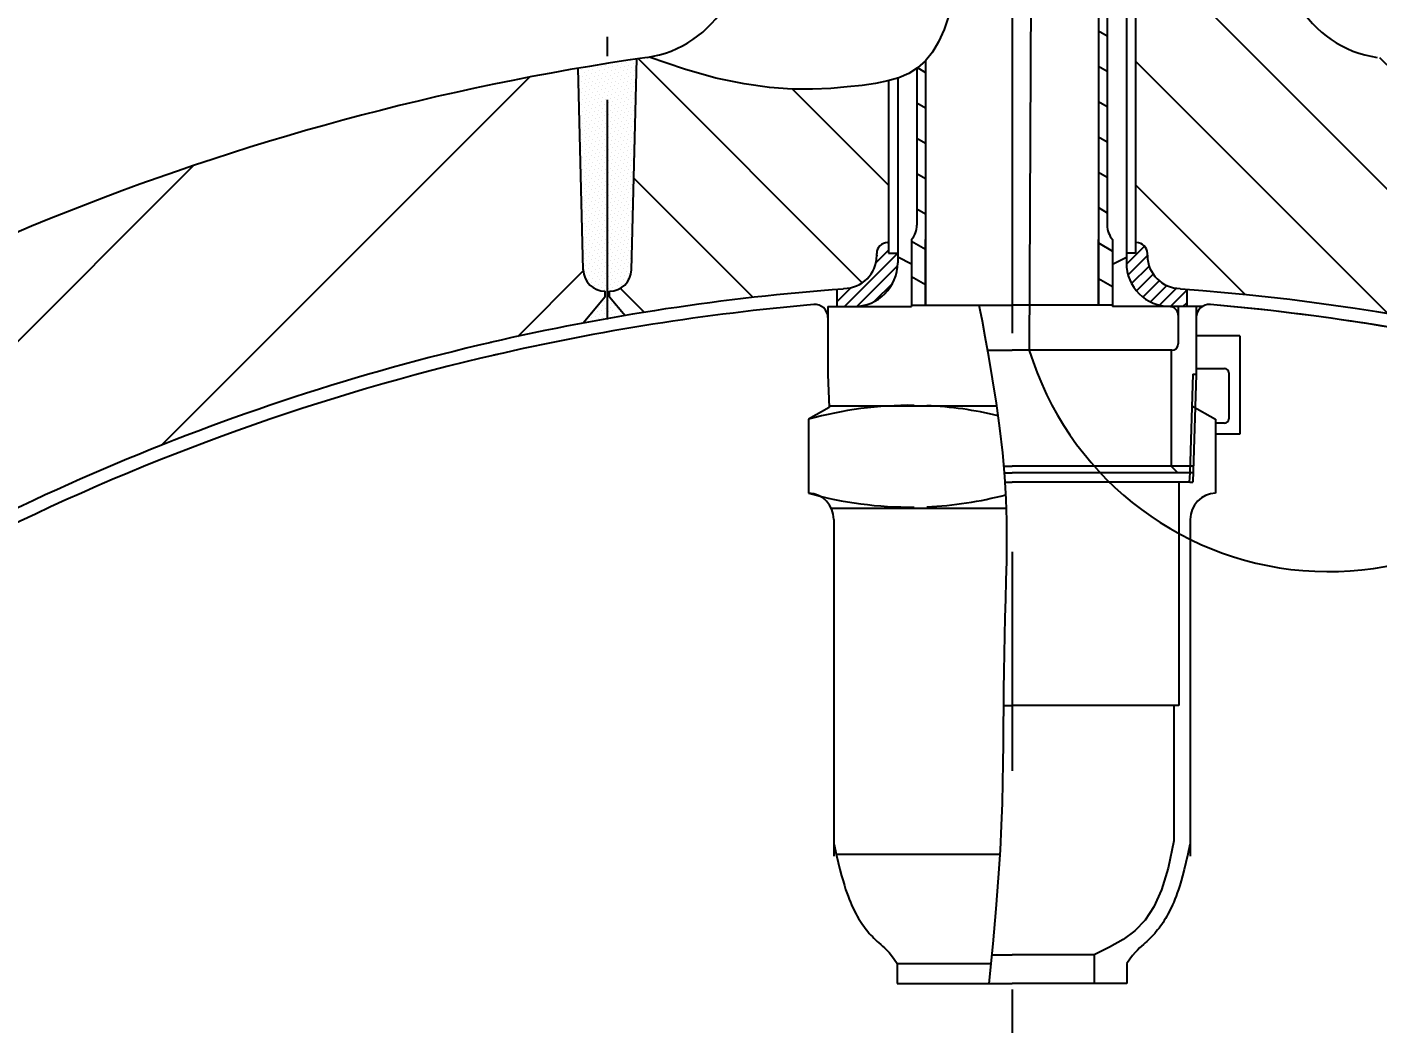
# Model space of a CAD drawing. Extents: x 2963 to 8481, y 2091 to 3069.
# Drawn here: x 3160.82 to 3191.68, y 2919.89 to 2942.67 of the extents above; entities that cross this region are included whole.
import ezdxf

# ---------------------------------------------------------------- set-up
doc = ezdxf.new("R2010")
doc.units = 0
doc.header["$LTSCALE"] = 20
doc.header["$MEASUREMENT"] = 0
doc.linetypes.add('CENTER', pattern=[2, 1.25, -0.25, 0.25, -0.25])
doc.layers.get('0').update_dxf_attribs({"linetype": 'CONTINUOUS'})
for name, color, linetype in [('中心线', 1, 'CENTER'), ('粗实线', 7, 'CONTINUOUS'), ('细实线', 3, 'CONTINUOUS')]:
    doc.layers.add(name, color=color, linetype=linetype)
doc.styles.add('HZ', font='romans.shx', dxfattribs={"width": 0.667, "bigfont": 'hztxt.shx'})
doc.styles.get("Standard").update_dxf_attribs({"font": 'TXT.SHX'})
doc.dimstyles.get("Standard").update_dxf_attribs({"dimtxt": 0.18, "dimasz": 0.18, "dimexe": 0.18, "dimexo": 0.0625, "dimgap": 0.09, "dimtad": 0, "dimtih": 1, "dimtoh": 1, "dimdec": 4, "dimzin": 0, "dimdsep": 46, "dimtxsty": 'Standard', "dimcen": 0.09, "dimadec": 0, "dimazin": 0, "dimtfac": 1, "dimtdec": 4, "dimtofl": 0, "dimtmove": 0, "dimatfit": 3, "dimfxl": 0, "dimtolj": 1, "dimtzin": 0, "dimarcsym": 0})

# ---------------------------------------------------------------- blocks, each defined once
blk = doc.blocks.new('*X4')
at = {"color": 0}
for p, q in [((501.16, -188.27), (501.16, -188.27)), ((501.82, -190.26), (501.82, -190.26)), ((503.15, -188.93), (503.15, -188.93)), ((503.81, -190.92), (503.81, -190.92)), ((505.14, -189.59), (505.14, -189.59)), ((507.13, -190.26), (507.13, -190.26)), ((508.45, -188.93), (508.45, -188.93)), ((509.12, -190.92), (509.12, -190.92)), ((510.44, -189.59), (510.44, -189.59)), ((512.43, -190.26), (512.43, -190.26)), ((514.42, -190.92), (514.42, -190.92)), ((519.72, -190.92), (519.72, -190.92)), ((500.5, -191.58), (500.5, -191.58)), ((500.5, -196.89), (500.5, -196.89)), ((501.16, -193.57), (501.16, -193.57)), ((501.82, -195.56), (501.82, -195.56)), ((502.49, -192.24), (502.49, -192.24)), ((503.15, -194.23), (503.15, -194.23)), ((503.81, -196.22), (503.81, -196.22)), ((504.48, -192.91), (504.48, -192.91)), ((505.14, -194.9), (505.14, -194.9)), ((505.8, -191.58), (505.8, -191.58)), ((505.8, -196.89), (505.8, -196.89)), ((506.47, -193.57), (506.47, -193.57)), ((507.13, -195.56), (507.13, -195.56)), ((507.79, -192.24), (507.79, -192.24)), ((508.45, -194.23), (508.45, -194.23)), ((509.12, -196.22), (509.12, -196.22)), ((509.78, -192.91), (509.78, -192.91)), ((510.44, -194.9), (510.44, -194.9)), ((511.11, -191.58), (511.11, -191.58)), ((511.11, -196.89), (511.11, -196.89)), ((511.77, -193.57), (511.77, -193.57)), ((512.43, -195.56), (512.43, -195.56)), ((513.09, -192.24), (513.09, -192.24)), ((513.76, -194.23), (513.76, -194.23)), ((514.42, -196.22), (514.42, -196.22)), ((515.08, -192.91), (515.08, -192.91)), ((515.75, -194.9), (515.75, -194.9)), ((516.41, -191.58), (516.41, -191.58)), ((516.41, -196.89), (516.41, -196.89)), ((517.07, -193.57), (517.07, -193.57)), ((517.73, -195.56), (517.73, -195.56)), ((518.4, -192.24), (518.4, -192.24)), ((519.06, -194.23), (519.06, -194.23)), ((519.72, -196.22), (519.72, -196.22)), ((520.39, -192.91), (520.39, -192.91)), ((521.05, -194.9), (521.05, -194.9)), ((521.71, -191.58), (521.71, -191.58)), ((521.71, -196.89), (521.71, -196.89)), ((522.38, -193.57), (522.38, -193.57)), ((523.04, -195.56), (523.04, -195.56)), ((523.7, -192.24), (523.7, -192.24)), ((524.36, -194.23), (524.36, -194.23)), ((525.03, -196.22), (525.03, -196.22)), ((525.69, -192.91), (525.69, -192.91)), ((526.35, -194.9), (526.35, -194.9)), ((501.16, -198.87), (501.16, -198.87)), ((501.82, -200.86), (501.82, -200.86)), ((502.49, -197.55), (502.49, -197.55)), ((502.49, -202.85), (502.49, -202.85)), ((503.15, -199.54), (503.15, -199.54)), ((503.81, -201.53), (503.81, -201.53)), ((504.48, -198.21), (504.48, -198.21)), ((504.48, -203.51), (504.48, -203.51)), ((505.14, -200.2), (505.14, -200.2)), ((505.8, -202.19), (505.8, -202.19)), ((506.47, -198.87), (506.47, -198.87)), ((507.13, -200.86), (507.13, -200.86)), ((507.79, -197.55), (507.79, -197.55)), ((507.79, -202.85), (507.79, -202.85)), ((508.45, -199.54), (508.45, -199.54)), ((509.12, -201.53), (509.12, -201.53)), ((509.78, -198.21), (509.78, -198.21)), ((509.78, -203.51), (509.78, -203.51)), ((510.44, -200.2), (510.44, -200.2)), ((511.11, -202.19), (511.11, -202.19)), ((511.77, -198.87), (511.77, -198.87)), ((512.43, -200.86), (512.43, -200.86)), ((513.09, -197.55), (513.09, -197.55)), ((513.09, -202.85), (513.09, -202.85)), ((513.76, -199.54), (513.76, -199.54)), ((514.42, -201.53), (514.42, -201.53)), ((515.08, -198.21), (515.08, -198.21)), ((515.08, -203.51), (515.08, -203.51)), ((515.75, -200.2), (515.75, -200.2)), ((516.41, -202.19), (516.41, -202.19)), ((517.07, -198.87), (517.07, -198.87)), ((517.73, -200.86), (517.73, -200.86)), ((518.4, -197.55), (518.4, -197.55)), ((518.4, -202.85), (518.4, -202.85)), ((519.06, -199.54), (519.06, -199.54)), ((519.72, -201.53), (519.72, -201.53)), ((520.39, -198.21), (520.39, -198.21)), ((520.39, -203.51), (520.39, -203.51)), ((521.05, -200.2), (521.05, -200.2)), ((521.71, -202.19), (521.71, -202.19)), ((522.38, -198.87), (522.38, -198.87)), ((523.04, -200.86), (523.04, -200.86)), ((523.7, -197.55), (523.7, -197.55)), ((523.7, -202.85), (523.7, -202.85)), ((524.36, -199.54), (524.36, -199.54)), ((525.03, -201.53), (525.03, -201.53)), ((525.69, -198.21), (525.69, -198.21)), ((525.69, -203.51), (525.69, -203.51)), ((526.35, -200.2), (526.35, -200.2)), ((501.16, -204.18), (501.16, -204.18)), ((501.16, -209.48), (501.16, -209.48)), ((501.82, -206.17), (501.82, -206.17)), ((502.49, -208.15), (502.49, -208.15)), ((503.15, -204.84), (503.15, -204.84)), ((503.81, -206.83), (503.81, -206.83)), ((504.48, -208.82), (504.48, -208.82)), ((505.14, -205.5), (505.14, -205.5)), ((505.8, -207.49), (505.8, -207.49)), ((506.47, -204.18), (506.47, -204.18)), ((506.47, -209.48), (506.47, -209.48)), ((507.13, -206.17), (507.13, -206.17)), ((507.79, -208.15), (507.79, -208.15)), ((508.45, -204.84), (508.45, -204.84)), ((509.12, -206.83), (509.12, -206.83)), ((509.78, -208.82), (509.78, -208.82)), ((510.44, -205.5), (510.44, -205.5)), ((511.11, -207.49), (511.11, -207.49)), ((511.77, -204.18), (511.77, -204.18)), ((511.77, -209.48), (511.77, -209.48)), ((512.43, -206.17), (512.43, -206.17)), ((513.09, -208.15), (513.09, -208.15)), ((513.76, -204.84), (513.76, -204.84)), ((514.42, -206.83), (514.42, -206.83)), ((515.08, -208.82), (515.08, -208.82)), ((515.75, -205.5), (515.75, -205.5)), ((516.41, -207.49), (516.41, -207.49)), ((517.07, -204.18), (517.07, -204.18)), ((517.07, -209.48), (517.07, -209.48)), ((517.73, -206.17), (517.73, -206.17)), ((518.4, -208.15), (518.4, -208.15)), ((519.06, -204.84), (519.06, -204.84)), ((519.72, -206.83), (519.72, -206.83)), ((520.39, -208.82), (520.39, -208.82)), ((521.05, -205.5), (521.05, -205.5)), ((521.71, -207.49), (521.71, -207.49)), ((522.38, -204.18), (522.38, -204.18)), ((522.38, -209.48), (522.38, -209.48)), ((523.04, -206.17), (523.04, -206.17)), ((523.7, -208.15), (523.7, -208.15)), ((524.36, -204.84), (524.36, -204.84)), ((525.03, -206.83), (525.03, -206.83)), ((525.69, -208.82), (525.69, -208.82)), ((526.35, -205.5), (526.35, -205.5)), ((501.16, -214.78), (501.16, -214.78)), ((501.82, -211.47), (501.82, -211.47)), ((502.49, -213.46), (502.49, -213.46)), ((503.15, -210.14), (503.15, -210.14)), ((503.15, -215.45), (503.15, -215.45)), ((503.81, -212.13), (503.81, -212.13)), ((504.48, -214.12), (504.48, -214.12)), ((505.14, -210.81), (505.14, -210.81)), ((505.8, -212.79), (505.8, -212.79)), ((506.47, -214.78), (506.47, -214.78)), ((507.13, -211.47), (507.13, -211.47)), ((507.79, -213.46), (507.79, -213.46)), ((508.45, -210.14), (508.45, -210.14)), ((508.45, -215.45), (508.45, -215.45)), ((509.12, -212.13), (509.12, -212.13)), ((509.78, -214.12), (509.78, -214.12)), ((510.44, -210.81), (510.44, -210.81)), ((511.11, -212.79), (511.11, -212.79)), ((511.77, -214.78), (511.77, -214.78)), ((512.43, -211.47), (512.43, -211.47)), ((513.09, -213.46), (513.09, -213.46)), ((513.76, -210.14), (513.76, -210.14)), ((513.76, -215.45), (513.76, -215.45)), ((514.42, -212.13), (514.42, -212.13)), ((515.08, -214.12), (515.08, -214.12)), ((515.75, -210.81), (515.75, -210.81)), ((516.41, -212.79), (516.41, -212.79)), ((517.07, -214.78), (517.07, -214.78)), ((517.73, -211.47), (517.73, -211.47)), ((518.4, -213.46), (518.4, -213.46)), ((519.06, -210.14), (519.06, -210.14)), ((519.06, -215.45), (519.06, -215.45)), ((519.72, -212.13), (519.72, -212.13)), ((520.39, -214.12), (520.39, -214.12)), ((521.05, -210.81), (521.05, -210.81)), ((521.71, -212.79), (521.71, -212.79)), ((522.38, -214.78), (522.38, -214.78)), ((523.04, -211.47), (523.04, -211.47)), ((523.7, -213.46), (523.7, -213.46)), ((524.36, -210.14), (524.36, -210.14)), ((524.36, -215.45), (524.36, -215.45)), ((525.03, -212.13), (525.03, -212.13)), ((525.69, -214.12), (525.69, -214.12)), ((526.35, -210.81), (526.35, -210.81)), ((501.16, -220.09), (501.16, -220.09)), ((501.82, -216.77), (501.82, -216.77)), ((501.82, -222.08), (501.82, -222.08)), ((502.49, -218.76), (502.49, -218.76)), ((503.15, -220.75), (503.15, -220.75)), ((503.81, -217.44), (503.81, -217.44)), ((504.48, -219.42), (504.48, -219.42)), ((505.14, -216.11), (505.14, -216.11)), ((505.14, -221.41), (505.14, -221.41)), ((505.8, -218.1), (505.8, -218.1)), ((506.47, -220.09), (506.47, -220.09)), ((507.13, -216.77), (507.13, -216.77)), ((507.13, -222.08), (507.13, -222.08)), ((507.79, -218.76), (507.79, -218.76)), ((508.45, -220.75), (508.45, -220.75)), ((509.12, -217.44), (509.12, -217.44)), ((509.78, -219.42), (509.78, -219.42)), ((510.44, -216.11), (510.44, -216.11)), ((510.44, -221.41), (510.44, -221.41)), ((511.11, -218.1), (511.11, -218.1)), ((511.77, -220.09), (511.77, -220.09)), ((512.43, -216.77), (512.43, -216.77)), ((512.43, -222.08), (512.43, -222.08)), ((513.09, -218.76), (513.09, -218.76)), ((513.76, -220.75), (513.76, -220.75)), ((514.42, -217.44), (514.42, -217.44)), ((515.08, -219.42), (515.08, -219.42)), ((515.75, -216.11), (515.75, -216.11)), ((515.75, -221.41), (515.75, -221.41)), ((516.41, -218.1), (516.41, -218.1)), ((517.07, -220.09), (517.07, -220.09)), ((517.73, -216.77), (517.73, -216.77)), ((517.73, -222.08), (517.73, -222.08)), ((518.4, -218.76), (518.4, -218.76)), ((519.06, -220.75), (519.06, -220.75)), ((519.72, -217.44), (519.72, -217.44)), ((520.39, -219.42), (520.39, -219.42)), ((521.05, -216.11), (521.05, -216.11)), ((521.05, -221.41), (521.05, -221.41)), ((521.71, -218.1), (521.71, -218.1)), ((522.38, -220.09), (522.38, -220.09)), ((523.04, -216.77), (523.04, -216.77)), ((523.04, -222.08), (523.04, -222.08)), ((523.7, -218.76), (523.7, -218.76)), ((524.36, -220.75), (524.36, -220.75)), ((525.03, -217.44), (525.03, -217.44)), ((525.69, -219.42), (525.69, -219.42)), ((526.35, -216.11), (526.35, -216.11)), ((501.16, -225.39), (501.16, -225.39)), ((501.82, -227.38), (501.82, -227.38)), ((502.49, -224.06), (502.49, -224.06)), ((503.15, -226.05), (503.15, -226.05)), ((503.81, -222.74), (503.81, -222.74)), ((503.81, -228.04), (503.81, -228.04)), ((504.48, -224.73), (504.48, -224.73)), ((505.14, -226.72), (505.14, -226.72)), ((505.8, -223.4), (505.8, -223.4)), ((506.47, -225.39), (506.47, -225.39)), ((507.13, -227.38), (507.13, -227.38)), ((507.79, -224.06), (507.79, -224.06)), ((508.45, -226.05), (508.45, -226.05)), ((509.12, -222.74), (509.12, -222.74)), ((509.12, -228.04), (509.12, -228.04)), ((509.78, -224.73), (509.78, -224.73)), ((510.44, -226.72), (510.44, -226.72)), ((511.11, -223.4), (511.11, -223.4)), ((511.77, -225.39), (511.77, -225.39)), ((512.43, -227.38), (512.43, -227.38)), ((513.09, -224.06), (513.09, -224.06)), ((513.76, -226.05), (513.76, -226.05)), ((514.42, -222.74), (514.42, -222.74)), ((514.42, -228.04), (514.42, -228.04)), ((515.08, -224.73), (515.08, -224.73)), ((515.75, -226.72), (515.75, -226.72)), ((516.41, -223.4), (516.41, -223.4)), ((517.07, -225.39), (517.07, -225.39)), ((517.73, -227.38), (517.73, -227.38)), ((518.4, -224.06), (518.4, -224.06)), ((519.06, -226.05), (519.06, -226.05)), ((519.72, -222.74), (519.72, -222.74)), ((519.72, -228.04), (519.72, -228.04)), ((520.39, -224.73), (520.39, -224.73)), ((521.05, -226.72), (521.05, -226.72)), ((521.71, -223.4), (521.71, -223.4)), ((522.38, -225.39), (522.38, -225.39)), ((523.04, -227.38), (523.04, -227.38)), ((523.7, -224.06), (523.7, -224.06)), ((524.36, -226.05), (524.36, -226.05)), ((525.03, -222.74), (525.03, -222.74)), ((525.03, -228.04), (525.03, -228.04)), ((525.69, -224.73), (525.69, -224.73)), ((501.82, -232.68), (501.82, -232.68)), ((502.49, -229.37), (502.49, -229.37)), ((503.15, -231.36), (503.15, -231.36)), ((503.81, -233.35), (503.81, -233.35)), ((504.48, -230.03), (504.48, -230.03)), ((505.14, -232.02), (505.14, -232.02)), ((505.8, -228.7), (505.8, -228.7)), ((505.8, -234.01), (505.8, -234.01)), ((506.47, -230.69), (506.47, -230.69)), ((507.13, -232.68), (507.13, -232.68)), ((507.79, -229.37), (507.79, -229.37)), ((508.45, -231.36), (508.45, -231.36)), ((509.12, -233.35), (509.12, -233.35)), ((509.78, -230.03), (509.78, -230.03)), ((510.44, -232.02), (510.44, -232.02)), ((511.11, -228.7), (511.11, -228.7)), ((511.11, -234.01), (511.11, -234.01)), ((511.77, -230.69), (511.77, -230.69)), ((512.43, -232.68), (512.43, -232.68)), ((513.09, -229.37), (513.09, -229.37)), ((513.76, -231.36), (513.76, -231.36)), ((514.42, -233.35), (514.42, -233.35)), ((515.08, -230.03), (515.08, -230.03)), ((515.75, -232.02), (515.75, -232.02)), ((516.41, -228.7), (516.41, -228.7)), ((516.41, -234.01), (516.41, -234.01)), ((517.07, -230.69), (517.07, -230.69)), ((517.73, -232.68), (517.73, -232.68)), ((518.4, -229.37), (518.4, -229.37)), ((519.06, -231.36), (519.06, -231.36)), ((519.72, -233.35), (519.72, -233.35)), ((520.39, -230.03), (520.39, -230.03)), ((521.05, -232.02), (521.05, -232.02)), ((521.71, -228.7), (521.71, -228.7)), ((521.71, -234.01), (521.71, -234.01)), ((522.38, -230.69), (522.38, -230.69)), ((523.04, -232.68), (523.04, -232.68)), ((523.7, -229.37), (523.7, -229.37)), ((524.36, -231.36), (524.36, -231.36)), ((525.03, -233.35), (525.03, -233.35)), ((525.69, -230.03), (525.69, -230.03)), ((501.82, -237.99), (501.82, -237.99)), ((502.49, -234.67), (502.49, -234.67)), ((502.49, -239.97), (502.49, -239.97)), ((503.15, -236.66), (503.15, -236.66)), ((503.81, -238.65), (503.81, -238.65)), ((504.48, -235.33), (504.48, -235.33)), ((504.48, -240.64), (504.48, -240.64)), ((505.14, -237.32), (505.14, -237.32)), ((505.8, -239.31), (505.8, -239.31)), ((506.47, -236), (506.47, -236)), ((507.13, -237.99), (507.13, -237.99)), ((507.79, -234.67), (507.79, -234.67)), ((507.79, -239.97), (507.79, -239.97)), ((508.45, -236.66), (508.45, -236.66)), ((509.12, -238.65), (509.12, -238.65)), ((509.78, -235.33), (509.78, -235.33)), ((509.78, -240.64), (509.78, -240.64)), ((510.44, -237.32), (510.44, -237.32)), ((511.11, -239.31), (511.11, -239.31)), ((511.77, -236), (511.77, -236)), ((512.43, -237.99), (512.43, -237.99)), ((513.09, -234.67), (513.09, -234.67)), ((513.09, -239.97), (513.09, -239.97)), ((513.76, -236.66), (513.76, -236.66)), ((514.42, -238.65), (514.42, -238.65)), ((515.08, -235.33), (515.08, -235.33)), ((515.08, -240.64), (515.08, -240.64)), ((515.75, -237.32), (515.75, -237.32)), ((516.41, -239.31), (516.41, -239.31)), ((517.07, -236), (517.07, -236)), ((517.73, -237.99), (517.73, -237.99)), ((518.4, -234.67), (518.4, -234.67)), ((518.4, -239.97), (518.4, -239.97)), ((519.06, -236.66), (519.06, -236.66)), ((519.72, -238.65), (519.72, -238.65)), ((520.39, -235.33), (520.39, -235.33)), ((520.39, -240.64), (520.39, -240.64)), ((521.05, -237.32), (521.05, -237.32)), ((521.71, -239.31), (521.71, -239.31)), ((522.38, -236), (522.38, -236)), ((523.04, -237.99), (523.04, -237.99)), ((523.7, -234.67), (523.7, -234.67)), ((523.7, -239.97), (523.7, -239.97)), ((524.36, -236.66), (524.36, -236.66)), ((525.03, -238.65), (525.03, -238.65)), ((525.69, -235.33), (525.69, -235.33)), ((525.69, -240.64), (525.69, -240.64)), ((501.82, -243.29), (501.82, -243.29)), ((502.49, -245.28), (502.49, -245.28)), ((503.15, -241.96), (503.15, -241.96)), ((503.81, -243.95), (503.81, -243.95)), ((504.48, -245.94), (504.48, -245.94)), ((505.14, -242.63), (505.14, -242.63)), ((505.8, -244.61), (505.8, -244.61)), ((506.47, -241.3), (506.47, -241.3)), ((506.47, -246.6), (506.47, -246.6)), ((507.13, -243.29), (507.13, -243.29)), ((507.79, -245.28), (507.79, -245.28)), ((508.45, -241.96), (508.45, -241.96)), ((509.12, -243.95), (509.12, -243.95)), ((509.78, -245.94), (509.78, -245.94)), ((510.44, -242.63), (510.44, -242.63)), ((511.11, -244.61), (511.11, -244.61)), ((511.77, -241.3), (511.77, -241.3)), ((511.77, -246.6), (511.77, -246.6)), ((512.43, -243.29), (512.43, -243.29)), ((513.09, -245.28), (513.09, -245.28)), ((513.76, -241.96), (513.76, -241.96)), ((514.42, -243.95), (514.42, -243.95)), ((515.08, -245.94), (515.08, -245.94)), ((515.75, -242.63), (515.75, -242.63)), ((516.41, -244.61), (516.41, -244.61)), ((517.07, -241.3), (517.07, -241.3)), ((517.07, -246.6), (517.07, -246.6)), ((517.73, -243.29), (517.73, -243.29)), ((518.4, -245.28), (518.4, -245.28)), ((519.06, -241.96), (519.06, -241.96)), ((519.72, -243.95), (519.72, -243.95)), ((520.39, -245.94), (520.39, -245.94)), ((521.05, -242.63), (521.05, -242.63)), ((521.71, -244.61), (521.71, -244.61)), ((522.38, -241.3), (522.38, -241.3)), ((522.38, -246.6), (522.38, -246.6)), ((523.04, -243.29), (523.04, -243.29)), ((523.7, -245.28), (523.7, -245.28)), ((524.36, -241.96), (524.36, -241.96)), ((525.03, -243.95), (525.03, -243.95)), ((525.69, -245.94), (525.69, -245.94)), ((501.82, -248.59), (501.82, -248.59)), ((502.49, -250.58), (502.49, -250.58)), ((503.15, -247.27), (503.15, -247.27)), ((503.15, -252.57), (503.15, -252.57)), ((503.81, -249.26), (503.81, -249.26)), ((504.48, -251.24), (504.48, -251.24)), ((505.14, -247.93), (505.14, -247.93)), ((505.8, -249.92), (505.8, -249.92)), ((506.47, -251.91), (506.47, -251.91)), ((507.13, -248.59), (507.13, -248.59)), ((507.79, -250.58), (507.79, -250.58)), ((508.45, -247.27), (508.45, -247.27)), ((508.45, -252.57), (508.45, -252.57)), ((509.12, -249.26), (509.12, -249.26)), ((509.78, -251.24), (509.78, -251.24)), ((510.44, -247.93), (510.44, -247.93)), ((511.11, -249.92), (511.11, -249.92)), ((511.77, -251.91), (511.77, -251.91)), ((512.43, -248.59), (512.43, -248.59)), ((513.09, -250.58), (513.09, -250.58)), ((513.76, -247.27), (513.76, -247.27)), ((513.76, -252.57), (513.76, -252.57)), ((514.42, -249.26), (514.42, -249.26)), ((515.08, -251.24), (515.08, -251.24)), ((515.75, -247.93), (515.75, -247.93)), ((516.41, -249.92), (516.41, -249.92)), ((517.07, -251.91), (517.07, -251.91)), ((517.73, -248.59), (517.73, -248.59)), ((518.4, -250.58), (518.4, -250.58)), ((519.06, -247.27), (519.06, -247.27)), ((519.06, -252.57), (519.06, -252.57)), ((519.72, -249.26), (519.72, -249.26)), ((520.39, -251.24), (520.39, -251.24)), ((521.05, -247.93), (521.05, -247.93)), ((521.71, -249.92), (521.71, -249.92)), ((522.38, -251.91), (522.38, -251.91)), ((523.04, -248.59), (523.04, -248.59)), ((523.7, -250.58), (523.7, -250.58)), ((524.36, -247.27), (524.36, -247.27)), ((524.36, -252.57), (524.36, -252.57)), ((525.03, -249.26), (525.03, -249.26)), ((502.49, -255.88), (502.49, -255.88)), ((503.15, -257.87), (503.15, -257.87)), ((503.81, -254.56), (503.81, -254.56)), ((504.48, -256.55), (504.48, -256.55)), ((505.14, -253.23), (505.14, -253.23)), ((505.14, -258.54), (505.14, -258.54)), ((505.8, -255.22), (505.8, -255.22)), ((506.47, -257.21), (506.47, -257.21)), ((507.13, -253.9), (507.13, -253.9)), ((507.13, -259.2), (507.13, -259.2)), ((507.79, -255.88), (507.79, -255.88)), ((508.45, -257.87), (508.45, -257.87)), ((509.12, -254.56), (509.12, -254.56)), ((509.78, -256.55), (509.78, -256.55)), ((510.44, -253.23), (510.44, -253.23)), ((510.44, -258.54), (510.44, -258.54)), ((511.11, -255.22), (511.11, -255.22)), ((511.77, -257.21), (511.77, -257.21)), ((512.43, -253.9), (512.43, -253.9)), ((512.43, -259.2), (512.43, -259.2)), ((513.09, -255.88), (513.09, -255.88)), ((513.76, -257.87), (513.76, -257.87)), ((514.42, -254.56), (514.42, -254.56)), ((515.08, -256.55), (515.08, -256.55)), ((515.75, -253.23), (515.75, -253.23)), ((515.75, -258.54), (515.75, -258.54)), ((516.41, -255.22), (516.41, -255.22)), ((517.07, -257.21), (517.07, -257.21)), ((517.73, -253.9), (517.73, -253.9)), ((517.73, -259.2), (517.73, -259.2)), ((518.4, -255.88), (518.4, -255.88)), ((519.06, -257.87), (519.06, -257.87)), ((519.72, -254.56), (519.72, -254.56)), ((520.39, -256.55), (520.39, -256.55)), ((521.05, -253.23), (521.05, -253.23)), ((521.05, -258.54), (521.05, -258.54)), ((521.71, -255.22), (521.71, -255.22)), ((522.38, -257.21), (522.38, -257.21)), ((523.04, -253.9), (523.04, -253.9)), ((523.04, -259.2), (523.04, -259.2)), ((523.7, -255.88), (523.7, -255.88)), ((524.36, -257.87), (524.36, -257.87)), ((525.03, -254.56), (525.03, -254.56)), ((502.49, -261.19), (502.49, -261.19)), ((503.15, -263.18), (503.15, -263.18)), ((503.81, -259.86), (503.81, -259.86)), ((503.81, -265.17), (503.81, -265.17)), ((504.48, -261.85), (504.48, -261.85)), ((505.14, -263.84), (505.14, -263.84)), ((505.8, -260.52), (505.8, -260.52)), ((506.47, -262.51), (506.47, -262.51)), ((507.13, -264.5), (507.13, -264.5)), ((507.79, -261.19), (507.79, -261.19)), ((508.45, -263.18), (508.45, -263.18)), ((509.12, -259.86), (509.12, -259.86)), ((509.12, -265.17), (509.12, -265.17)), ((509.78, -261.85), (509.78, -261.85)), ((510.44, -263.84), (510.44, -263.84)), ((511.11, -260.52), (511.11, -260.52)), ((511.77, -262.51), (511.77, -262.51)), ((512.43, -264.5), (512.43, -264.5)), ((513.09, -261.19), (513.09, -261.19)), ((513.76, -263.18), (513.76, -263.18)), ((514.42, -259.86), (514.42, -259.86)), ((514.42, -265.17), (514.42, -265.17)), ((515.08, -261.85), (515.08, -261.85)), ((515.75, -263.84), (515.75, -263.84)), ((516.41, -260.52), (516.41, -260.52)), ((517.07, -262.51), (517.07, -262.51)), ((517.73, -264.5), (517.73, -264.5)), ((518.4, -261.19), (518.4, -261.19)), ((519.06, -263.18), (519.06, -263.18)), ((519.72, -259.86), (519.72, -259.86)), ((519.72, -265.17), (519.72, -265.17)), ((520.39, -261.85), (520.39, -261.85)), ((521.05, -263.84), (521.05, -263.84)), ((521.71, -260.52), (521.71, -260.52)), ((522.38, -262.51), (522.38, -262.51)), ((523.04, -264.5), (523.04, -264.5)), ((523.7, -261.19), (523.7, -261.19)), ((524.36, -263.18), (524.36, -263.18)), ((525.03, -259.86), (525.03, -259.86)), ((525.03, -265.17), (525.03, -265.17)), ((502.49, -266.49), (502.49, -266.49)), ((503.15, -268.48), (503.15, -268.48)), ((503.81, -270.47), (503.81, -270.47)), ((504.48, -267.15), (504.48, -267.15)), ((505.14, -269.14), (505.14, -269.14)), ((505.8, -265.83), (505.8, -265.83)), ((505.8, -271.13), (505.8, -271.13)), ((506.47, -267.82), (506.47, -267.82)), ((507.13, -269.81), (507.13, -269.81)), ((507.79, -266.49), (507.79, -266.49)), ((508.45, -268.48), (508.45, -268.48)), ((509.12, -270.47), (509.12, -270.47)), ((509.78, -267.15), (509.78, -267.15)), ((510.44, -269.14), (510.44, -269.14)), ((511.11, -265.83), (511.11, -265.83)), ((511.11, -271.13), (511.11, -271.13)), ((511.77, -267.82), (511.77, -267.82)), ((512.43, -269.81), (512.43, -269.81)), ((513.09, -266.49), (513.09, -266.49)), ((513.76, -268.48), (513.76, -268.48)), ((514.42, -270.47), (514.42, -270.47)), ((515.08, -267.15), (515.08, -267.15)), ((515.75, -269.14), (515.75, -269.14)), ((516.41, -265.83), (516.41, -265.83)), ((516.41, -271.13), (516.41, -271.13)), ((517.07, -267.82), (517.07, -267.82)), ((517.73, -269.81), (517.73, -269.81)), ((518.4, -266.49), (518.4, -266.49)), ((519.06, -268.48), (519.06, -268.48)), ((519.72, -270.47), (519.72, -270.47)), ((520.39, -267.15), (520.39, -267.15)), ((521.05, -269.14), (521.05, -269.14)), ((521.71, -265.83), (521.71, -265.83)), ((521.71, -271.13), (521.71, -271.13)), ((522.38, -267.82), (522.38, -267.82)), ((523.04, -269.81), (523.04, -269.81)), ((523.7, -266.49), (523.7, -266.49)), ((524.36, -268.48), (524.36, -268.48)), ((525.03, -270.47), (525.03, -270.47)), ((502.49, -271.79), (502.49, -271.79)), ((503.15, -273.78), (503.15, -273.78)), ((503.81, -275.77), (503.81, -275.77)), ((504.48, -272.46), (504.48, -272.46)), ((505.14, -274.45), (505.14, -274.45)), ((505.8, -276.43), (505.8, -276.43)), ((506.47, -273.12), (506.47, -273.12)), ((507.13, -275.11), (507.13, -275.11)), ((507.79, -271.79), (507.79, -271.79)), ((507.79, -277.1), (507.79, -277.1)), ((508.45, -273.78), (508.45, -273.78)), ((509.12, -275.77), (509.12, -275.77)), ((509.78, -272.46), (509.78, -272.46)), ((510.44, -274.45), (510.44, -274.45)), ((511.11, -276.43), (511.11, -276.43)), ((511.77, -273.12), (511.77, -273.12)), ((512.43, -275.11), (512.43, -275.11)), ((513.09, -271.79), (513.09, -271.79)), ((513.09, -277.1), (513.09, -277.1)), ((513.76, -273.78), (513.76, -273.78)), ((514.42, -275.77), (514.42, -275.77)), ((515.08, -272.46), (515.08, -272.46)), ((515.75, -274.45), (515.75, -274.45)), ((516.41, -276.43), (516.41, -276.43)), ((517.07, -273.12), (517.07, -273.12)), ((517.73, -275.11), (517.73, -275.11)), ((518.4, -271.79), (518.4, -271.79)), ((518.4, -277.1), (518.4, -277.1)), ((519.06, -273.78), (519.06, -273.78)), ((519.72, -275.77), (519.72, -275.77)), ((520.39, -272.46), (520.39, -272.46)), ((521.05, -274.45), (521.05, -274.45)), ((521.71, -276.43), (521.71, -276.43)), ((522.38, -273.12), (522.38, -273.12)), ((523.04, -275.11), (523.04, -275.11)), ((523.7, -271.79), (523.7, -271.79)), ((523.7, -277.1), (523.7, -277.1)), ((524.36, -273.78), (524.36, -273.78)), ((503.15, -279.09), (503.15, -279.09)), ((503.81, -281.07), (503.81, -281.07)), ((504.48, -277.76), (504.48, -277.76)), ((504.48, -283.06), (504.48, -283.06)), ((505.14, -279.75), (505.14, -279.75)), ((505.8, -281.74), (505.8, -281.74)), ((506.47, -278.42), (506.47, -278.42)), ((506.47, -283.73), (506.47, -283.73)), ((507.13, -280.41), (507.13, -280.41)), ((507.79, -282.4), (507.79, -282.4)), ((508.45, -279.09), (508.45, -279.09)), ((509.12, -281.07), (509.12, -281.07)), ((509.78, -277.76), (509.78, -277.76)), ((509.78, -283.06), (509.78, -283.06)), ((510.44, -279.75), (510.44, -279.75)), ((511.11, -281.74), (511.11, -281.74)), ((511.77, -278.42), (511.77, -278.42)), ((511.77, -283.73), (511.77, -283.73)), ((512.43, -280.41), (512.43, -280.41)), ((513.09, -282.4), (513.09, -282.4)), ((513.76, -279.09), (513.76, -279.09)), ((514.42, -281.07), (514.42, -281.07)), ((515.08, -277.76), (515.08, -277.76)), ((515.08, -283.06), (515.08, -283.06)), ((515.75, -279.75), (515.75, -279.75)), ((516.41, -281.74), (516.41, -281.74)), ((517.07, -278.42), (517.07, -278.42)), ((517.07, -283.73), (517.07, -283.73)), ((517.73, -280.41), (517.73, -280.41)), ((518.4, -282.4), (518.4, -282.4)), ((519.06, -279.09), (519.06, -279.09)), ((519.72, -281.07), (519.72, -281.07)), ((520.39, -277.76), (520.39, -277.76)), ((520.39, -283.06), (520.39, -283.06)), ((521.05, -279.75), (521.05, -279.75)), ((521.71, -281.74), (521.71, -281.74)), ((522.38, -278.42), (522.38, -278.42)), ((522.38, -283.73), (522.38, -283.73)), ((523.04, -280.41), (523.04, -280.41)), ((523.7, -282.4), (523.7, -282.4)), ((524.36, -279.09), (524.36, -279.09)), ((503.15, -284.39), (503.15, -284.39)), ((503.81, -286.38), (503.81, -286.38)), ((504.48, -288.37), (504.48, -288.37)), ((505.14, -285.05), (505.14, -285.05)), ((505.8, -287.04), (505.8, -287.04)), ((506.47, -289.03), (506.47, -289.03)), ((507.13, -285.72), (507.13, -285.72)), ((507.79, -287.7), (507.79, -287.7)), ((508.45, -284.39), (508.45, -284.39)), ((508.45, -289.69), (508.45, -289.69)), ((509.12, -286.38), (509.12, -286.38)), ((509.78, -288.37), (509.78, -288.37)), ((510.44, -285.05), (510.44, -285.05)), ((511.11, -287.04), (511.11, -287.04)), ((511.77, -289.03), (511.77, -289.03)), ((512.43, -285.72), (512.43, -285.72)), ((513.09, -287.7), (513.09, -287.7)), ((513.76, -284.39), (513.76, -284.39)), ((513.76, -289.69), (513.76, -289.69)), ((514.42, -286.38), (514.42, -286.38)), ((515.08, -288.37), (515.08, -288.37)), ((515.75, -285.05), (515.75, -285.05)), ((516.41, -287.04), (516.41, -287.04)), ((517.07, -289.03), (517.07, -289.03)), ((517.73, -285.72), (517.73, -285.72)), ((518.4, -287.7), (518.4, -287.7)), ((519.06, -284.39), (519.06, -284.39)), ((519.06, -289.69), (519.06, -289.69)), ((519.72, -286.38), (519.72, -286.38)), ((520.39, -288.37), (520.39, -288.37)), ((521.05, -285.05), (521.05, -285.05)), ((521.71, -287.04), (521.71, -287.04)), ((522.38, -289.03), (522.38, -289.03)), ((523.04, -285.72), (523.04, -285.72)), ((523.7, -287.7), (523.7, -287.7)), ((524.36, -284.39), (524.36, -284.39)), ((505.14, -290.36), (505.14, -290.36)), ((507.13, -291.02), (507.13, -291.02)), ((509.12, -291.68), (509.12, -291.68)), ((509.78, -293.67), (509.78, -293.67)), ((510.44, -290.36), (510.44, -290.36)), ((511.11, -292.34), (511.11, -292.34)), ((512.43, -291.02), (512.43, -291.02)), ((513.09, -293.01), (513.09, -293.01)), ((513.76, -295), (513.76, -295)), ((514.42, -291.68), (514.42, -291.68)), ((515.08, -293.67), (515.08, -293.67)), ((515.75, -290.36), (515.75, -290.36)), ((516.41, -292.34), (516.41, -292.34)), ((517.73, -291.02), (517.73, -291.02)), ((518.4, -293.01), (518.4, -293.01)), ((519.72, -291.68), (519.72, -291.68)), ((521.05, -290.36), (521.05, -290.36)), ((509.12, -302.29), (509.12, -302.29)), ((510.44, -300.96), (510.44, -300.96)), ((511.77, -299.64), (511.77, -299.64)), ((512.43, -301.63), (512.43, -301.63)), ((513.09, -298.31), (513.09, -298.31)), ((513.76, -300.3), (513.76, -300.3)), ((514.42, -296.98), (514.42, -296.98)), ((514.42, -302.29), (514.42, -302.29)), ((515.08, -298.97), (515.08, -298.97)), ((515.75, -300.96), (515.75, -300.96)), ((517.07, -299.64), (517.07, -299.64)), ((517.73, -301.63), (517.73, -301.63)), ((506.47, -304.94), (506.47, -304.94)), ((507.79, -303.61), (507.79, -303.61)), ((508.45, -305.6), (508.45, -305.6)), ((509.78, -304.28), (509.78, -304.28)), ((511.11, -302.95), (511.11, -302.95)), ((511.77, -304.94), (511.77, -304.94)), ((513.09, -303.61), (513.09, -303.61)), ((513.76, -305.6), (513.76, -305.6)), ((515.08, -304.28), (515.08, -304.28)), ((515.75, -306.27), (515.75, -306.27)), ((516.41, -302.95), (516.41, -302.95)), ((517.07, -304.94), (517.07, -304.94)), ((517.73, -306.93), (517.73, -306.93)), ((518.4, -303.61), (518.4, -303.61)), ((519.06, -305.6), (519.06, -305.6)), ((519.72, -307.59), (519.72, -307.59)), ((520.39, -304.28), (520.39, -304.28)), ((521.05, -306.27), (521.05, -306.27)), ((521.71, -308.25), (521.71, -308.25)), ((523.04, -306.93), (523.04, -306.93))]:
    blk.add_line(p, q, dxfattribs=at)
blk = doc.blocks.new('*X10')
at = {"color": 0}
for p, q in [((2531.476, 2933.113), (2539.888, 2941.524)), ((2521.136, 2928.429), (2532.21, 2939.503)), ((2539.62, 2935.6), (2541.12, 2937.1))]:
    blk.add_line(p, q, dxfattribs=at)
blk = doc.blocks.new('*X21')
at = {"color": 0}
for p, q in [((2554.719, 2949.4), (2554.321, 2949.798)), ((2556.594, 2944.696), (2553.744, 2947.546)), ((2559.573, 2938.889), (2553.744, 2944.718)), ((2547.495, 2936.825), (2542.374, 2941.946)), ((2559.497, 2941.794), (2559.324, 2941.966)), ((2559.515, 2936.118), (2553.744, 2941.89)), ((2548.094, 2939.054), (2545.899, 2941.25)), ((2545.002, 2936.49), (2542.274, 2939.218)), ((2556.253, 2936.553), (2553.744, 2939.061)), ((2542.514, 2936.15), (2541.967, 2936.697))]:
    blk.add_line(p, q, dxfattribs=at)
blk = doc.blocks.new('*X44')
at = {"color": 0}
for p, q in [((2553.018, 2952.212), (2553.094, 2952.168)), ((2552.894, 2951.476), (2553.094, 2951.36)), ((2552.894, 2950.667), (2553.094, 2950.552)), ((2552.894, 2949.859), (2553.094, 2949.744)), ((2552.894, 2949.051), (2553.094, 2948.935)), ((2552.894, 2948.242), (2553.094, 2948.127)), ((2552.894, 2947.434), (2553.094, 2947.319)), ((2552.894, 2946.626), (2553.094, 2946.51)), ((2552.894, 2945.818), (2553.094, 2945.702)), ((2552.894, 2945.009), (2553.094, 2944.894)), ((2552.894, 2944.201), (2553.094, 2944.086)), ((2552.894, 2943.393), (2553.094, 2943.277)), ((2552.894, 2942.584), (2553.094, 2942.469)), ((2548.763, 2941.736), (2548.944, 2941.632)), ((2552.894, 2941.776), (2553.094, 2941.661)), ((2548.744, 2940.939), (2548.944, 2940.823)), ((2552.894, 2940.968), (2553.094, 2940.852)), ((2548.744, 2940.131), (2548.944, 2940.015)), ((2552.894, 2940.16), (2553.094, 2940.044)), ((2548.744, 2939.322), (2548.944, 2939.207)), ((2552.894, 2939.351), (2553.094, 2939.236)), ((2552.894, 2938.543), (2553.094, 2938.427)), ((2548.744, 2938.514), (2548.944, 2938.399)), ((2548.619, 2937.778), (2548.944, 2937.59)), ((2552.894, 2937.735), (2553.219, 2937.547)), ((2548.619, 2936.97), (2548.944, 2936.782)), ((2552.894, 2936.926), (2553.219, 2936.739))]:
    blk.add_line(p, q, dxfattribs=at)
blk = doc.blocks.new('*D81')
at = {"layer": '细实线', "color": 3, "lineweight": -2}
for p, q in [((3183.34, 2956.773), (3060.131, 2956.773)), ((3062.131, 2953.273), (3062.131, 2355.723)), ((3118.873, 2352.223), (3060.131, 2352.223))]:
    blk.add_line(p, q, dxfattribs=at)
at = {"layer": '细实线', "color": 3}
for points in [[(3061.548, 2953.273), (3062.715, 2953.273), (3062.131, 2956.773)], [(3061.548, 2355.723), (3062.715, 2355.723), (3062.131, 2352.223)]]:
    blk.add_solid(points, dxfattribs=at)
at = {"layer": '细实线', "color": 3, "insert": (3058.831, 2675.754), "char_height": 4, "attachment_point": 5, "rotation": 90, "style": 'HZ'}
blk.add_mtext('\\A1;12103%%p25', dxfattribs=at)

msp = doc.modelspace()

# ---------------------------------------------------------------- linework, layer by layer
at = {"layer": '中心线'}
msp.add_line((3183.34, 2960.674), (3183.34, 2606.4393), dxfattribs=at)
at = {"layer": '中心线', "ltscale": 0.2}
msp.add_line((3174.09, 2936.0063), (3174.09, 2942.4466), dxfattribs=at)
at = {"layer": '粗实线'}
for p, q in [((3185.515, 2953.4519), (3185.515, 2938.1432)), ((3185.9525, 2953.4957), (3185.9525, 2937.2817)), ((3185.315, 2952.2999), (3185.315, 2936.3125)), ((3186.165, 2950.0671), (3186.165, 2937.5516)), ((3174.6399, 2937.1183), (3174.7662, 2941.9417)), ((3173.5402, 2937.1183), (3173.4194, 2941.7325)), ((3181.165, 2941.7242), (3181.165, 2938.1432)), ((3181.365, 2941.8985), (3181.365, 2936.3125)), ((3180.515, 2941.4411), (3180.515, 2937.7435)), ((3180.7275, 2941.5038), (3180.7275, 2937.5004)), ((3180.4961, 2937.7435), (3180.515, 2937.7435)), ((3180.515, 2937.7504), (3180.515, 2937.5004)), ((3180.515, 2937.7435), (3180.515, 2937.5516)), ((3181.04, 2937.8125), (3181.04, 2936.2817)), ((3181.365, 2936.3125), (3181.365, 2937.8125)), ((3185.315, 2936.3125), (3185.315, 2937.8125)), ((3185.64, 2937.8125), (3185.64, 2936.2817)), ((3186.165, 2937.7504), (3186.165, 2937.5004)), ((3186.1839, 2937.7435), (3186.165, 2937.7435)), ((3180.2461, 2937.4435), (3180.2463, 2937.4935)), ((3180.2461, 2937.4435), (3180.2461, 2937.4935)), ((3180.515, 2937.5004), (3180.7275, 2937.5004)), ((3180.7275, 2937.5004), (3180.7275, 2937.2817)), ((3181.04, 2937.2507), (3180.7275, 2937.4084)), ((3185.64, 2937.2507), (3185.9525, 2937.4084)), ((3186.165, 2937.5004), (3185.9525, 2937.5004)), ((3186.4339, 2937.4435), (3186.4337, 2937.4935)), ((3186.4339, 2937.4435), (3186.4339, 2937.4935)), ((3179.34, 2936.2817), (3179.34, 2936.6712)), ((3179.4961, 2936.6966), (3179.4812, 2936.6817)), ((3187.1839, 2936.6966), (3187.1988, 2936.6817)), ((3187.34, 2936.2817), (3187.34, 2936.6712)), ((3174.04, 2936.5063), (3173.535, 2935.9045)), ((3174.04, 2936.5063), (3174.04, 2936.6313)), ((3174.14, 2936.5063), (3174.14, 2936.6313)), ((3174.14, 2936.5063), (3174.4998, 2936.0776)), ((3179.1325, 2936.2817), (3179.34, 2936.2817)), ((3179.1325, 2936.2817), (3179.1325, 2934.7317)), ((3179.34, 2936.2817), (3179.7275, 2936.2817)), ((3179.7275, 2936.2817), (3181.04, 2936.2817)), ((3181.04, 2936.3125), (3183.34, 2936.3125)), ((3185.64, 2936.3125), (3183.34, 2936.3125)), ((3187.6875, 2936.2817), (3185.64, 2936.2817)), ((3187.14, 2936.2817), (3187.14, 2935.4317)), ((3187.5475, 2936.2817), (3187.5475, 2934.7317)), ((3187.5475, 2936.2817), (3187.5475, 2934.7317)), ((3188.5475, 2935.6155), (3187.5475, 2935.6155)), ((3188.5475, 2935.6155), (3188.5475, 2933.3655)), ((3182.7853, 2935.2817), (3183.34, 2935.2817)), ((3186.99, 2935.2817), (3183.34, 2935.2817)), ((3186.9775, 2935.2817), (3186.9775, 2932.6317)), ((3187.5475, 2934.8655), (3188.1975, 2934.8655)), ((3179.1325, 2934.7317), (3179.1562, 2933.9742)), ((3179.1325, 2934.7317), (3179.1325, 2934.7317)), ((3187.5475, 2934.7317), (3187.4705, 2932.2694)), ((3187.5475, 2934.7317), (3187.4725, 2934.7317)), ((3187.5475, 2934.7317), (3187.5475, 2934.7317)), ((3188.2975, 2934.7655), (3188.2975, 2933.7155)), ((3179.1562, 2933.9742), (3178.69, 2933.705)), ((3179.1549, 2934.0167), (3182.9907, 2934.0167)), ((3187.4501, 2934.0167), (3187.99, 2933.705)), ((3178.69, 2933.705), (3178.69, 2932.1863)), ((3178.69, 2933.705), (3178.69, 2932.0189)), ((3187.99, 2933.705), (3187.99, 2932.0189)), ((3187.99, 2933.705), (3187.99, 2932.1863)), ((3188.1975, 2933.6155), (3187.99, 2933.6155)), ((3188.5475, 2933.3655), (3187.99, 2933.3655)), ((3183.1488, 2932.6317), (3183.34, 2932.6317)), ((3183.1605, 2932.4817), (3183.34, 2932.4817)), ((3187.4771, 2932.6317), (3183.34, 2932.6317)), ((3187.4771, 2932.4817), (3183.34, 2932.4817)), ((3186.9775, 2932.6317), (3187.1275, 2932.4817)), ((3187.4021, 2932.4817), (3187.3902, 2932.2694)), ((3183.177, 2932.2694), (3183.34, 2932.2694)), ((3187.4021, 2932.2694), (3183.34, 2932.2694)), ((3187.1525, 2932.2694), (3187.1525, 2927.1667)), ((3187.4021, 2932.2694), (3187.4626, 2932.2694)), ((3187.4626, 2932.2694), (3187.4705, 2932.2694)), ((3179.2066, 2931.6776), (3183.2099, 2931.6776)), ((3179.265, 2931.4194), (3179.265, 2923.7248)), ((3187.415, 2931.4194), (3187.415, 2923.7248)), ((3183.1512, 2927.1667), (3183.34, 2927.1667)), ((3187.1525, 2927.1667), (3183.34, 2927.1667)), ((3187.04, 2927.1667), (3187.04, 2924.0708)), ((3179.3222, 2923.7702), (3183.0676, 2923.7702)), ((3180.715, 2921.2667), (3180.715, 2920.8167)), ((3180.715, 2921.2667), (3182.8638, 2921.2667)), ((3182.8838, 2921.4667), (3183.34, 2921.4667)), ((3185.215, 2921.4667), (3183.34, 2921.4667)), ((3185.215, 2921.4667), (3185.215, 2920.8167)), ((3185.965, 2921.2667), (3185.965, 2920.8167)), ((3180.715, 2920.8167), (3183.34, 2920.8167)), ((3185.965, 2920.8167), (3183.34, 2920.8167))]:
    msp.add_line(p, q, dxfattribs=at)
for points in [[(3187.04, 2924.0708), (3186.9066, 2923.4504), (3186.7552, 2922.956), (3186.5814, 2922.5667), (3186.3806, 2922.2617), (3186.1481, 2922.0201), (3185.8795, 2921.8209), (3185.5699, 2921.6434), (3185.215, 2921.4667)], [(3179.2734, 2923.9919), (3179.3222, 2923.7702), (3179.3664, 2923.5795), (3179.4064, 2923.4162), (3179.443, 2923.2767), (3179.4765, 2923.1574), (3179.5077, 2923.0546), (3179.5369, 2922.9647), (3179.5649, 2922.8841), (3179.592, 2922.8095), (3179.6186, 2922.7401), (3179.6447, 2922.6751), (3179.6706, 2922.6142), (3179.6965, 2922.5566), (3179.7225, 2922.502), (3179.7487, 2922.4496), (3179.7754, 2922.3991), (3179.8028, 2922.3499), (3179.8308, 2922.3018), (3179.8594, 2922.255), (3179.8886, 2922.2094), (3179.9186, 2922.1649), (3179.9491, 2922.1216), (3179.9803, 2922.0794), (3180.0122, 2922.0383), (3180.0447, 2921.9983), (3180.0779, 2921.9593), (3180.112, 2921.9212), (3180.147, 2921.8839), (3180.183, 2921.8473), (3180.2201, 2921.8112), (3180.2583, 2921.7757), (3180.2979, 2921.7406), (3180.3388, 2921.7054), (3180.3818, 2921.668), (3180.4273, 2921.6263), (3180.476, 2921.5776), (3180.5285, 2921.5197), (3180.5854, 2921.4502), (3180.6474, 2921.3667), (3180.715, 2921.2667)], [(3187.4066, 2923.9919), (3187.3578, 2923.7702), (3187.3137, 2923.5795), (3187.2736, 2923.4162), (3187.2371, 2923.2767), (3187.2035, 2923.1574), (3187.1724, 2923.0546), (3187.1431, 2922.9647), (3187.1151, 2922.8841), (3187.088, 2922.8095), (3187.0615, 2922.7401), (3187.0353, 2922.6751), (3187.0094, 2922.6142), (3186.9835, 2922.5566), (3186.9576, 2922.502), (3186.9313, 2922.4496), (3186.9046, 2922.3991), (3186.8773, 2922.3499), (3186.8493, 2922.3018), (3186.8207, 2922.255), (3186.7914, 2922.2094), (3186.7615, 2922.1649), (3186.7309, 2922.1216), (3186.6997, 2922.0794), (3186.6679, 2922.0383), (3186.6354, 2921.9983), (3186.6021, 2921.9593), (3186.568, 2921.9212), (3186.533, 2921.8839), (3186.4971, 2921.8473), (3186.46, 2921.8112), (3186.4217, 2921.7757), (3186.3822, 2921.7406), (3186.3412, 2921.7054), (3186.2983, 2921.668), (3186.2528, 2921.6263), (3186.2041, 2921.5776), (3186.1515, 2921.5197), (3186.0946, 2921.4502), (3186.0326, 2921.3667), (3185.965, 2921.2667)]]:
    msp.add_lwpolyline(points, dxfattribs=at)
for centre, radius, start, end in [((3174.642, 2944.4501), 2.5, 278.19105, 330.17301), ((3192.0381, 2944.4501), 2.5, 209.82699, 261.80895), ((3183.34, 2884.0229), 58.55, 98.191053, 125.948897), ((3183.34, 2884.0229), 58.55, 98.191053, 125.948897), ((3180.665, 2938.1432), 0.5, 318.59038, 0), ((3186.015, 2938.1432), 0.5, 180, 221.40962), ((3180.4961, 2937.4935), 0.25, 90, 180), ((3186.1839, 2937.4935), 0.25, 0, 90), ((3179.4961, 2937.4466), 0.75, 270, 0), ((3187.1839, 2937.4466), 0.75, 180, 270), ((3174.04, 2937.1313), 0.5, 181.5, 270), ((3174.14, 2937.1313), 0.5, 270, 358.5), ((3179.7275, 2937.2817), 1, 270, 0), ((3186.9525, 2937.2817), 1, 180, 270), ((3183.34, 2884.0229), 52.8, 94.19108, 103.05652), ((3183.34, 2884.0229), 52.8, 68.42388, 85.80892), ((3183.34, 2884.0229), 52.5, 94.95369, 103.04829), ((3178.8325, 2936.0279), 0.3, 0, 94.95369), ((3186.94, 2936.0818), 0.2, 0, 91.46199), ((3187.8475, 2936.0279), 0.3, 85.04631, 180), ((3183.34, 2884.0229), 52.5, 76.95171, 85.04631), ((3183.34, 2884.0229), 52.5, 57.49093, 85.04631), ((3183.34, 2884.0229), 52.8, 103.03131, 123.29118), ((3183.34, 2884.0229), 52.5, 102.94477, 129.90504), ((3186.99, 2935.4317), 0.15, 270, 0), ((3188.1975, 2934.7655), 0.1, 0, 90), ((3181.015, 2925.4166), 8.6083, 89.43669, 105.66956), ((3181.015, 2925.4166), 8.6083, 76.50569, 87.49771), ((3188.1975, 2933.7155), 0.1, 270, 0), ((3178.665, 2931.4194), 0.6, 0, 87.61198), ((3181.015, 2940.3073), 8.6083, 254.33044, 270.56331), ((3181.015, 2940.3073), 8.6083, 272.50229, 284.68907), ((3188.015, 2931.4194), 0.6, 92.38802, 180)]:
    msp.add_arc(centre, radius, start, end, dxfattribs=at)
for p in [(3180.2461, 2937.4466), (3186.4339, 2937.4466), (3174.09, 2936.6313), (3174.09, 2936.5063), (3174.09, 2936.0063)]:
    msp.add_point(p, dxfattribs=at)
at = {"layer": '细实线', "color": 3}
for p, q in [((3183.8124, 2955.6521), (3183.735, 2935.2806)), ((3185.9529, 2937.2528), (3186.3655, 2937.6653)), ((3179.5109, 2936.2817), (3180.7275, 2937.4984)), ((3180.2277, 2937.2814), (3180.515, 2937.5687)), ((3185.9908, 2937.0078), (3186.4339, 2937.4509)), ((3179.7961, 2936.2841), (3180.7252, 2937.2132)), ((3186.0713, 2936.8055), (3186.4731, 2937.2073)), ((3186.187, 2936.6383), (3186.5677, 2937.019)), ((3179.34, 2936.3937), (3179.6614, 2936.715)), ((3180.1899, 2936.395), (3180.6142, 2936.8194)), ((3186.3542, 2936.5227), (3186.7028, 2936.8713)), ((3186.5029, 2936.3885), (3186.8768, 2936.7624)), ((3186.709, 2936.3118), (3187.0987, 2936.7015)), ((3186.9608, 2936.2807), (3187.34, 2936.66)), ((3187.2446, 2936.2817), (3187.34, 2936.3771)), ((3187.4726, 2934.7341), (3187.4021, 2932.4817))]:
    msp.add_line(p, q, dxfattribs=at)
for points in [[(3181.8966, 2942.9292), (3181.7866, 2942.613), (3181.6619, 2942.3324), (3181.5206, 2942.0917), (3181.3611, 2941.8936), (3181.1813, 2941.7344), (3180.9794, 2941.6087), (3180.7534, 2941.5114), (3180.5016, 2941.4372), (3180.222, 2941.3806), (3179.9126, 2941.3364), (3179.5716, 2941.2994), (3179.1962, 2941.2669), (3178.7804, 2941.2468), (3178.317, 2941.2498), (3177.7993, 2941.2865), (3177.2201, 2941.3675), (3176.5726, 2941.5034), (3175.8497, 2941.705), (3175.0444, 2941.9827)], [(3182.8188, 2920.8167), (3182.9094, 2921.7225), (3182.9803, 2922.5225), (3183.034, 2923.23), (3183.0731, 2923.8585), (3183.1003, 2924.4214), (3183.1182, 2924.9323), (3183.1294, 2925.4045), (3183.1365, 2925.8515), (3183.1418, 2926.2848), (3183.1461, 2926.7086), (3183.1501, 2927.125), (3183.1542, 2927.5364), (3183.1591, 2927.9448), (3183.1652, 2928.3527), (3183.1732, 2928.7621), (3183.1836, 2929.1754), (3183.1963, 2929.5948), (3183.2091, 2930.0231), (3183.2191, 2930.4631), (3183.2234, 2930.9177), (3183.2192, 2931.3898), (3183.2035, 2931.8821), (3183.1736, 2932.3975), (3183.1266, 2932.9388), (3183.0611, 2933.5046), (3182.9821, 2934.0759), (3182.8962, 2934.6293), (3182.8098, 2935.1415), (3182.7294, 2935.5893), (3182.6617, 2935.9492), (3182.613, 2936.1981), (3182.59, 2936.3125)]]:
    msp.add_lwpolyline(points, dxfattribs=at)
msp.add_arc((3190.5716, 2937.3755), 7.1504, 197.0367, 333.57684, dxfattribs=at)

# ---------------------------------------------------------------- block references
for name in ['*X44', '*X21', '*X10']:
    msp.add_blockref(name, (632.4207, 0), dxfattribs=at)
at = {"layer": '细实线', "color": 3, "xscale": -0.05, "yscale": 0.05, "zscale": 0.05}
msp.add_blockref('*X4', (3199.7743, 2951.3448), dxfattribs=at)

# ---------------------------------------------------------------- dimensions: what is measured, and where the dimension line sits
at = {"layer": '细实线'}
dim = msp.add_linear_dim(base=(3062.1314, 2352.2229), p1=(3183.34, 2956.7729), p2=(3118.8731, 2352.2229), angle=90, text='12103%%p25', dimstyle='Standard', override={"dimtxt": 4, "dimasz": 3.5, "dimexe": 2, "dimexo": 0, "dimgap": 1.3, "dimtad": 1, "dimtih": 0, "dimtoh": 0, "dimdec": 3, "dimtxsty": 'HZ', "dimcen": 0, "dimclrd": 3, "dimclre": 3, "dimclrt": 3, "dimtol": 1, "dimtp": 10, "dimtm": 10, "dimtfac": 0.1, "dimtdec": 3, "dimtofl": 1}, dxfattribs=at)
dim.commit()
dim.dimension.update_dxf_attribs({"geometry": '*D81', "text_midpoint": (3062.1314, 2675.7542), "dimtype": 160})

doc.saveas('drawing.dxf')
